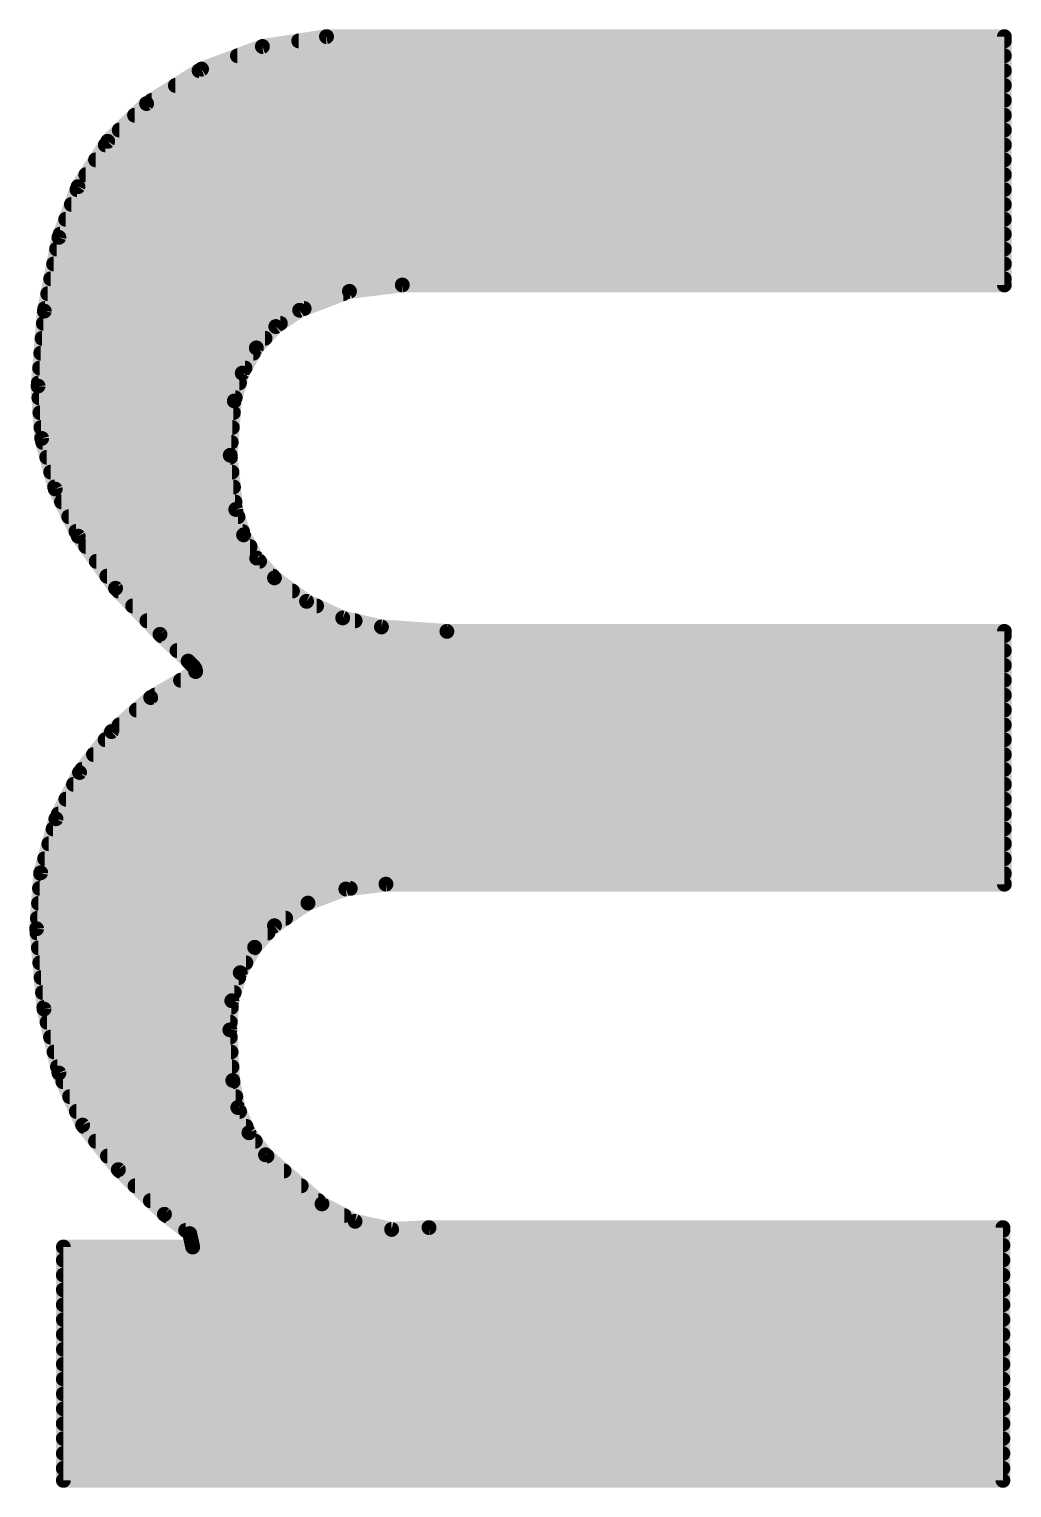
# Model space of a CAD drawing. Extents: x -0.1 to 30.6, y -0.1 to 52.6.
# Drawn here: x 13.209 to 14.888, y 36.898 to 39.39 of the extents above; entities that cross this region are included whole.
import ezdxf

# ---------------------------------------------------------------- set-up
doc = ezdxf.new("R2010")
doc.units = 0
doc.layers.add('21', color=41, linetype='CONTINUOUS')

msp = doc.modelspace()

# ---------------------------------------------------------------- linework, layer by layer
at = {"layer": '21', "const_width": 0.0254}
for points in [[(13.5038, 39.3218), (13.6077, 39.3605)], [(13.6077, 39.3605), (13.7173, 39.3773)], [(13.6698, 39.37), (14.8755, 39.37)], [(13.7173, 39.3773), (14.8755, 39.3773)], [(14.8755, 39.3773), (14.8755, 38.9531)], [(13.5651, 39.3446), (14.8755, 39.3446)], [(13.4099, 39.263), (13.5038, 39.3218)], [(13.4996, 39.3192), (14.8755, 39.3192)], [(13.4591, 39.2938), (14.8755, 39.2938)], [(13.3435, 39.1985), (13.4099, 39.263)], [(13.4185, 39.2684), (14.8755, 39.2684)], [(13.3893, 39.243), (14.8755, 39.243)], [(13.3632, 39.2176), (14.8755, 39.2176)], [(13.2928, 39.121), (13.3435, 39.1985)], [(13.3394, 39.1922), (14.8755, 39.1922)], [(13.3227, 39.1668), (14.8755, 39.1668)], [(13.3061, 39.1414), (14.8755, 39.1414)], [(13.2601, 39.0344), (13.2928, 39.121)], [(13.2909, 39.116), (14.8755, 39.116)], [(13.2813, 39.0906), (14.8755, 39.0906)], [(13.2717, 39.0652), (14.8755, 39.0652)], [(13.2352, 38.9084), (13.2601, 39.0344)], [(13.2621, 39.0398), (14.8755, 39.0398)], [(13.2561, 39.0144), (14.8755, 39.0144)], [(13.2511, 38.989), (14.8755, 38.989)], [(13.2461, 38.9636), (14.8755, 38.9636)], [(13.2411, 38.9382), (13.7461, 38.9382)], [(13.7565, 38.9421), (13.6715, 38.9099)], [(13.8468, 38.9531), (13.7565, 38.9421)], [(14.8755, 38.9531), (13.8468, 38.9531)], [(13.2361, 38.9128), (13.6791, 38.9128)], [(13.6715, 38.9099), (13.6307, 38.8821)], [(13.2245, 38.7804), (13.2352, 38.9084)], [(13.2335, 38.8874), (13.6386, 38.8874)], [(13.2313, 38.862), (13.6124, 38.862)], [(13.6307, 38.8821), (13.5974, 38.8456)], [(13.2292, 38.8366), (13.5924, 38.8366)], [(13.5974, 38.8456), (13.5733, 38.8025)], [(13.2271, 38.8112), (13.5782, 38.8112)], [(13.2249, 38.7858), (13.5686, 38.7858)], [(13.5733, 38.8025), (13.5598, 38.755)], [(13.2306, 38.691), (13.2245, 38.7804)], [(13.2259, 38.7604), (13.5613, 38.7604)], [(13.2276, 38.735), (13.5583, 38.735)], [(13.5598, 38.755), (13.5528, 38.6622)], [(13.2294, 38.7096), (13.5564, 38.7096)], [(13.2538, 38.6044), (13.2306, 38.691)], [(13.2325, 38.6842), (13.5545, 38.6842)], [(13.5528, 38.6622), (13.5623, 38.5696)], [(13.2393, 38.6588), (13.5532, 38.6588)], [(13.246, 38.6334), (13.5558, 38.6334)], [(13.2528, 38.608), (13.5584, 38.608)], [(13.2931, 38.5239), (13.2538, 38.6044)], [(13.2645, 38.5826), (13.561, 38.5826)], [(13.5623, 38.5696), (13.5756, 38.5261)], [(13.2768, 38.5572), (13.5661, 38.5572)], [(13.2892, 38.5318), (13.5739, 38.5318)], [(13.3569, 38.435), (13.2931, 38.5239)], [(13.5756, 38.5261), (13.598, 38.4865)], [(13.3057, 38.5064), (13.5868, 38.5064)], [(13.598, 38.4865), (13.6284, 38.4527)], [(13.3239, 38.481), (13.603, 38.481)], [(13.3421, 38.4556), (13.6258, 38.4556)], [(13.6284, 38.4527), (13.6833, 38.4126)], [(13.4328, 38.3562), (13.3569, 38.435)], [(13.3615, 38.4302), (13.6592, 38.4302)], [(13.6833, 38.4126), (13.745, 38.3843)], [(13.386, 38.4048), (13.7004, 38.4048)], [(13.4105, 38.3794), (13.7662, 38.3794)], [(13.745, 38.3843), (13.8112, 38.3689)], [(13.8112, 38.3689), (13.923, 38.3613)], [(13.923, 38.3613), (14.8755, 38.3613)], [(14.8755, 38.3613), (14.8755, 37.9295)], [(13.481, 38.3105), (13.4328, 38.3562)], [(13.4351, 38.354), (14.8755, 38.354)], [(13.4619, 38.3286), (14.8755, 38.3286)], [(13.4901, 38.3014), (13.481, 38.3105)], [(13.4169, 38.2483), (13.4937, 38.2927)], [(13.4883, 38.3032), (14.8755, 38.3032)], [(13.4928, 38.2974), (13.4901, 38.3014)], [(13.4937, 38.2927), (13.4928, 38.2974)], [(13.4679, 38.2778), (14.8755, 38.2778)], [(13.35, 38.1902), (13.4169, 38.2483)], [(13.424, 38.2524), (14.8755, 38.2524)], [(13.3924, 38.227), (14.8755, 38.227)], [(13.2953, 38.1203), (13.35, 38.1902)], [(13.3631, 38.2016), (14.8755, 38.2016)], [(13.3391, 38.1762), (14.8755, 38.1762)], [(13.3192, 38.1508), (14.8755, 38.1508)], [(13.255, 38.0413), (13.2953, 38.1203)], [(13.2993, 38.1254), (14.8755, 38.1254)], [(13.285, 38.1), (14.8755, 38.1)], [(13.272, 38.0746), (14.8755, 38.0746)], [(13.2289, 37.949), (13.255, 38.0413)], [(13.259, 38.0492), (14.8755, 38.0492)], [(13.2501, 38.0238), (14.8755, 38.0238)], [(13.2429, 37.9984), (14.8755, 37.9984)], [(13.2357, 37.973), (14.8755, 37.973)], [(13.222, 37.8533), (13.2289, 37.949)], [(13.2288, 37.9476), (14.8755, 37.9476)], [(13.227, 37.9222), (13.7579, 37.9222)], [(13.7503, 37.9213), (13.6856, 37.8971)], [(13.8189, 37.9295), (13.7503, 37.9213)], [(14.8755, 37.9295), (13.8189, 37.9295)], [(13.2252, 37.8968), (13.6851, 37.8968)], [(13.6856, 37.8971), (13.6284, 37.8584)], [(13.2233, 37.8714), (13.6476, 37.8714)], [(13.2347, 37.7161), (13.222, 37.8533)], [(13.2227, 37.846), (13.617, 37.846)], [(13.6284, 37.8584), (13.5946, 37.8216)], [(13.225, 37.8206), (13.594, 37.8206)], [(13.5946, 37.8216), (13.5699, 37.7783)], [(13.2274, 37.7952), (13.5795, 37.7952)], [(13.2297, 37.7698), (13.5673, 37.7698)], [(13.5699, 37.7783), (13.5555, 37.7304)], [(13.2321, 37.7444), (13.5597, 37.7444)], [(13.2344, 37.719), (13.5547, 37.719)], [(13.2601, 37.6069), (13.2347, 37.7161)], [(13.5555, 37.7304), (13.5522, 37.6806)], [(13.2399, 37.6936), (13.5531, 37.6936)], [(13.2458, 37.6682), (13.5529, 37.6682)], [(13.5522, 37.6806), (13.5572, 37.5942)], [(13.2518, 37.6428), (13.5544, 37.6428)], [(13.2577, 37.6174), (13.5559, 37.6174)], [(13.3005, 37.518), (13.2601, 37.6069)], [(13.2669, 37.592), (13.5576, 37.592)], [(13.5572, 37.5942), (13.5659, 37.5479)], [(13.2784, 37.5666), (13.5624, 37.5666)], [(13.29, 37.5412), (13.5688, 37.5412)], [(13.5659, 37.5479), (13.5848, 37.5048)], [(13.3617, 37.4418), (13.3005, 37.518)], [(13.3023, 37.5158), (13.58, 37.5158)], [(13.3227, 37.4904), (13.5957, 37.4904)], [(13.5848, 37.5048), (13.6131, 37.4672)], [(13.3431, 37.465), (13.6156, 37.465)], [(13.6131, 37.4672), (13.7096, 37.3834)], [(13.4404, 37.3656), (13.3617, 37.4418)], [(13.364, 37.4396), (13.6449, 37.4396)], [(13.3902, 37.4142), (13.6741, 37.4142)], [(13.4164, 37.3888), (13.7034, 37.3888)], [(13.4836, 37.3326), (13.4404, 37.3656)], [(13.7096, 37.3834), (13.7662, 37.3536)], [(13.4433, 37.3634), (13.7476, 37.3634)], [(13.7662, 37.3536), (13.8286, 37.3397)], [(13.8286, 37.3397), (13.8925, 37.3428)], [(13.8925, 37.3428), (14.873, 37.3428)], [(14.873, 37.3428), (14.873, 36.911)], [(13.4765, 37.338), (14.873, 37.338)], [(13.4887, 37.3097), (13.4836, 37.3326)], [(13.2677, 36.911), (13.2677, 37.3097)], [(13.2677, 37.3097), (13.4887, 37.3097)], [(13.4881, 37.3126), (14.873, 37.3126)], [(13.2677, 37.2872), (14.873, 37.2872)], [(13.2677, 37.2618), (14.873, 37.2618)], [(13.2677, 37.2364), (14.873, 37.2364)], [(13.2677, 37.211), (14.873, 37.211)], [(13.2677, 37.1856), (14.873, 37.1856)], [(13.2677, 37.1602), (14.873, 37.1602)], [(13.2677, 37.1348), (14.873, 37.1348)], [(13.2677, 37.1094), (14.873, 37.1094)], [(13.2677, 37.084), (14.873, 37.084)], [(13.2677, 37.0586), (14.873, 37.0586)], [(13.2677, 37.0332), (14.873, 37.0332)], [(13.2677, 37.0078), (14.873, 37.0078)], [(13.2677, 36.9824), (14.873, 36.9824)], [(13.2677, 36.957), (14.873, 36.957)], [(13.2677, 36.9316), (14.873, 36.9316)], [(14.873, 36.911), (13.2677, 36.911)]]:
    msp.add_lwpolyline(points, dxfattribs=at)
at = {"layer": '21', "const_width": 0.0127}
for points in [[(13.6068, 39.3667, 1), (13.6087, 39.3542)], [(13.61, 39.3545, 1), (13.6055, 39.3664)], [(13.6698, 39.3764, 1), (13.6698, 39.3637)], [(13.7173, 39.3837, 1), (13.7173, 39.371)], [(13.7183, 39.371, 1), (13.7163, 39.3836)], [(14.8819, 39.3773, 1), (14.8692, 39.3773)], [(14.8755, 39.371, 1), (14.8755, 39.3837)], [(14.8755, 39.3637, 1), (14.8755, 39.3764)], [(13.5651, 39.3509, 1), (13.5651, 39.3383)], [(14.8755, 39.3383, 1), (14.8755, 39.3509)], [(13.4996, 39.3255, 1), (13.4996, 39.3129)], [(13.5016, 39.3278, 1), (13.5061, 39.3159)], [(13.5072, 39.3165, 1), (13.5005, 39.3272)], [(14.8755, 39.3129, 1), (14.8755, 39.3255)], [(13.4591, 39.3002, 1), (13.4591, 39.2875)], [(14.8755, 39.2875, 1), (14.8755, 39.3002)], [(13.4065, 39.2684, 1), (13.4133, 39.2576)], [(13.4143, 39.2584, 1), (13.4055, 39.2676)], [(13.4185, 39.2747, 1), (13.4185, 39.2621)], [(14.8755, 39.2621, 1), (14.8755, 39.2747)], [(13.3893, 39.2493, 1), (13.3893, 39.2367)], [(14.8755, 39.2367, 1), (14.8755, 39.2493)], [(13.3632, 39.224, 1), (13.3632, 39.2113)], [(14.8755, 39.2113, 1), (14.8755, 39.224)], [(13.3394, 39.1985, 1), (13.3394, 39.1859)], [(13.3391, 39.203, 1), (13.3479, 39.1939)], [(13.3488, 39.195, 1), (13.3382, 39.202)], [(14.8755, 39.1859, 1), (14.8755, 39.1985)], [(13.3227, 39.1731, 1), (13.3227, 39.1605)], [(14.8755, 39.1605, 1), (14.8755, 39.1731)], [(13.3061, 39.1478, 1), (13.3061, 39.1351)], [(14.8755, 39.1351, 1), (14.8755, 39.1478)], [(13.2909, 39.1223, 1), (13.2909, 39.1097)], [(13.2874, 39.1245, 1), (13.2981, 39.1176)], [(13.2987, 39.1188, 1), (13.2868, 39.1233)], [(14.8755, 39.1097, 1), (14.8755, 39.1223)], [(13.2813, 39.0969, 1), (13.2813, 39.0843)], [(14.8755, 39.0843, 1), (14.8755, 39.0969)], [(13.2717, 39.0716, 1), (13.2717, 39.0589)], [(14.8755, 39.0589, 1), (14.8755, 39.0716)], [(13.2663, 39.0332, 1), (13.2539, 39.0356)], [(13.2621, 39.0461, 1), (13.2621, 39.0335)], [(14.8755, 39.0335, 1), (14.8755, 39.0461)], [(13.2561, 39.0207, 1), (13.2561, 39.0081)], [(13.2542, 39.0366, 1), (13.266, 39.0322)], [(14.8755, 39.0081, 1), (14.8755, 39.0207)], [(13.2511, 38.9954, 1), (13.2511, 38.9827)], [(14.8755, 38.9827, 1), (14.8755, 38.9954)], [(13.2461, 38.9699, 1), (13.2461, 38.9573)], [(14.8755, 38.9573, 1), (14.8755, 38.9699)], [(13.2411, 38.9445, 1), (13.2411, 38.9319)], [(13.7461, 38.9319, 1), (13.7461, 38.9445)], [(13.7558, 38.9485, 1), (13.7573, 38.9358)], [(13.7588, 38.9362, 1), (13.7543, 38.9481)], [(13.8468, 38.9594, 1), (13.8468, 38.9468)], [(13.8476, 38.9468, 1), (13.846, 38.9594)], [(14.8692, 38.9531, 1), (14.8819, 38.9531)], [(14.8755, 38.9468, 1), (14.8755, 38.9594)], [(13.2361, 38.9192, 1), (13.2361, 38.9065)], [(13.6692, 38.9158, 1), (13.6738, 38.904)], [(13.6751, 38.9047, 1), (13.6679, 38.9151)], [(13.6791, 38.9065, 1), (13.6791, 38.9192)], [(13.2335, 38.8937, 1), (13.2335, 38.8811)], [(13.229, 38.9096, 1), (13.2414, 38.9072)], [(13.2415, 38.9079, 1), (13.2289, 38.9089)], [(13.6386, 38.8811, 1), (13.6386, 38.8937)], [(13.2313, 38.8683, 1), (13.2313, 38.8557)], [(13.6124, 38.8557, 1), (13.6124, 38.8683)], [(13.6271, 38.8873, 1), (13.6343, 38.8768)], [(13.6354, 38.8778, 1), (13.626, 38.8863)], [(13.2292, 38.843, 1), (13.2292, 38.8303)], [(13.5927, 38.8499, 1), (13.6021, 38.8413)], [(13.603, 38.8425, 1), (13.5919, 38.8487)], [(13.5924, 38.8303, 1), (13.5924, 38.843)], [(13.2271, 38.8175, 1), (13.2271, 38.8049)], [(13.5782, 38.8049, 1), (13.5782, 38.8175)], [(13.2249, 38.7921, 1), (13.2249, 38.7795)], [(13.5678, 38.8056, 1), (13.5789, 38.7994)], [(13.5795, 38.8007, 1), (13.5672, 38.8042)], [(13.5686, 38.7795, 1), (13.5686, 38.7921)], [(13.2308, 38.7808, 1), (13.2182, 38.78)], [(13.2182, 38.7809, 1), (13.2308, 38.7799)], [(13.2259, 38.7668, 1), (13.2259, 38.7541)], [(13.5613, 38.7541, 1), (13.5613, 38.7668)], [(13.2276, 38.7413, 1), (13.2276, 38.7287)], [(13.5537, 38.7567, 1), (13.5659, 38.7533)], [(13.5661, 38.7545, 1), (13.5535, 38.7555)], [(13.5583, 38.7287, 1), (13.5583, 38.7413)], [(13.2294, 38.7159, 1), (13.2294, 38.7033)], [(13.5564, 38.7033, 1), (13.5564, 38.7159)], [(13.2368, 38.6926, 1), (13.2245, 38.6894)], [(13.2243, 38.6906, 1), (13.237, 38.6914)], [(13.2325, 38.6906, 1), (13.2325, 38.6779)], [(13.5545, 38.6779, 1), (13.5545, 38.6906)], [(13.5592, 38.6628, 1), (13.5465, 38.6615)], [(13.2393, 38.6651, 1), (13.2393, 38.6525)], [(13.5465, 38.6627, 1), (13.5592, 38.6617)], [(13.5532, 38.6525, 1), (13.5532, 38.6651)], [(13.246, 38.6397, 1), (13.246, 38.6271)], [(13.5558, 38.6271, 1), (13.5558, 38.6397)], [(13.2528, 38.6144, 1), (13.2528, 38.6017)], [(13.2595, 38.6072, 1), (13.2481, 38.6016)], [(13.2477, 38.6028, 1), (13.2599, 38.6061)], [(13.5584, 38.6017, 1), (13.5584, 38.6144)], [(13.2645, 38.5889, 1), (13.2645, 38.5763)], [(13.5684, 38.5715, 1), (13.5562, 38.5677)], [(13.556, 38.569, 1), (13.5686, 38.5702)], [(13.561, 38.5763, 1), (13.561, 38.5889)], [(13.2768, 38.5635, 1), (13.2768, 38.5509)], [(13.5661, 38.5509, 1), (13.5661, 38.5635)], [(13.2892, 38.5382, 1), (13.2892, 38.5255)], [(13.2983, 38.5276, 1), (13.2879, 38.5202)], [(13.2874, 38.5211, 1), (13.2988, 38.5267)], [(13.5812, 38.5292, 1), (13.5701, 38.523)], [(13.5696, 38.5243, 1), (13.5817, 38.528)], [(13.5739, 38.5255, 1), (13.5739, 38.5382)], [(13.3057, 38.5127, 1), (13.3057, 38.5001)], [(13.5868, 38.5001, 1), (13.5868, 38.5127)], [(13.6027, 38.4908, 1), (13.5933, 38.4823)], [(13.3239, 38.4873, 1), (13.3239, 38.4747)], [(13.5925, 38.4834, 1), (13.6035, 38.4897)], [(13.603, 38.4747, 1), (13.603, 38.4873)], [(13.3421, 38.462, 1), (13.3421, 38.4493)], [(13.3615, 38.4394, 1), (13.3523, 38.4306)], [(13.6321, 38.4578, 1), (13.6247, 38.4476)], [(13.6237, 38.4485, 1), (13.6331, 38.4569)], [(13.6258, 38.4493, 1), (13.6258, 38.462)], [(13.3517, 38.4313, 1), (13.3621, 38.4387)], [(13.3615, 38.4365, 1), (13.3615, 38.4239)], [(13.6592, 38.4239, 1), (13.6592, 38.4365)], [(13.6859, 38.4184, 1), (13.6806, 38.4069)], [(13.6795, 38.4075, 1), (13.687, 38.4178)], [(13.386, 38.4111, 1), (13.386, 38.3985)], [(13.7004, 38.3985, 1), (13.7004, 38.4111)], [(13.4105, 38.3858, 1), (13.4105, 38.3731)], [(13.7465, 38.3905, 1), (13.7436, 38.3781)], [(13.7424, 38.3786, 1), (13.7477, 38.3901)], [(13.7662, 38.3731, 1), (13.7662, 38.3858)], [(13.8116, 38.3752, 1), (13.8108, 38.3626)], [(13.8098, 38.3627, 1), (13.8126, 38.3751)], [(13.923, 38.3676, 1), (13.923, 38.355)], [(13.9226, 38.355, 1), (13.9234, 38.3676)], [(14.8819, 38.3613, 1), (14.8692, 38.3613)], [(14.8755, 38.355, 1), (14.8755, 38.3676)], [(13.4372, 38.3608, 1), (13.4284, 38.3516)], [(13.4282, 38.3518, 1), (13.4374, 38.3606)], [(13.4351, 38.3603, 1), (13.4351, 38.3477)], [(14.8755, 38.3477, 1), (14.8755, 38.3603)], [(13.4619, 38.3349, 1), (13.4619, 38.3223)], [(13.4855, 38.315, 1), (13.4765, 38.306)], [(14.8755, 38.3223, 1), (14.8755, 38.3349)], [(13.4766, 38.3059, 1), (13.4854, 38.3151)], [(13.4883, 38.3096, 1), (13.4883, 38.2969)], [(13.4954, 38.3049, 1), (13.4848, 38.2979)], [(13.4856, 38.2969, 1), (13.4946, 38.3059)], [(13.499, 38.2986, 1), (13.4865, 38.2962)], [(13.4875, 38.2939, 1), (13.498, 38.301)], [(13.4875, 38.2915, 1), (13.4999, 38.2939)], [(13.4969, 38.2872, 1), (13.4905, 38.2982)], [(14.8755, 38.2969, 1), (14.8755, 38.3096)], [(13.4679, 38.2841, 1), (13.4679, 38.2715)], [(14.8755, 38.2715, 1), (14.8755, 38.2841)], [(13.4137, 38.2538, 1), (13.4201, 38.2428)], [(13.4211, 38.2435, 1), (13.4127, 38.2531)], [(13.424, 38.2587, 1), (13.424, 38.2461)], [(14.8755, 38.2461, 1), (14.8755, 38.2587)], [(13.3924, 38.2334, 1), (13.3924, 38.2207)], [(14.8755, 38.2207, 1), (14.8755, 38.2334)], [(13.3458, 38.1949, 1), (13.3541, 38.1854)], [(13.355, 38.1862, 1), (13.345, 38.1941)], [(13.3631, 38.2079, 1), (13.3631, 38.1953)], [(14.8755, 38.1953, 1), (14.8755, 38.2079)], [(13.3391, 38.1825, 1), (13.3391, 38.1699)], [(14.8755, 38.1699, 1), (14.8755, 38.1825)], [(13.3192, 38.1572, 1), (13.3192, 38.1445)], [(14.8755, 38.1445, 1), (14.8755, 38.1572)], [(13.2903, 38.1242, 1), (13.3003, 38.1164)], [(13.301, 38.1174, 1), (13.2897, 38.1232)], [(13.2993, 38.1317, 1), (13.2993, 38.1191)], [(14.8755, 38.1191, 1), (14.8755, 38.1317)], [(13.285, 38.1063, 1), (13.285, 38.0937)], [(14.8755, 38.0937, 1), (14.8755, 38.1063)], [(13.272, 38.081, 1), (13.272, 38.0683)], [(14.8755, 38.0683, 1), (14.8755, 38.081)], [(13.2493, 38.0442, 1), (13.2607, 38.0384)], [(13.2611, 38.0396, 1), (13.2489, 38.043)], [(13.259, 38.0555, 1), (13.259, 38.0429)], [(14.8755, 38.0429, 1), (14.8755, 38.0555)], [(13.2501, 38.0301, 1), (13.2501, 38.0175)], [(14.8755, 38.0175, 1), (14.8755, 38.0301)], [(13.2429, 38.0048, 1), (13.2429, 37.9921)], [(14.8755, 37.9921, 1), (14.8755, 38.0048)], [(13.2357, 37.9793, 1), (13.2357, 37.9667)], [(14.8755, 37.9667, 1), (14.8755, 37.9793)], [(13.2288, 37.9539, 1), (13.2288, 37.9413)], [(13.2228, 37.9507, 1), (13.2351, 37.9473)], [(13.2353, 37.9485, 1), (13.2226, 37.9494)], [(14.8755, 37.9413, 1), (14.8755, 37.9539)], [(13.227, 37.9286, 1), (13.227, 37.9159)], [(13.7496, 37.9276, 1), (13.7511, 37.915)], [(13.7525, 37.9153, 1), (13.7481, 37.9272)], [(13.7579, 37.9159, 1), (13.7579, 37.9286)], [(13.8189, 37.9359, 1), (13.8189, 37.9232)], [(13.8197, 37.9232, 1), (13.8181, 37.9358)], [(14.8692, 37.9295, 1), (14.8819, 37.9295)], [(14.8755, 37.9232, 1), (14.8755, 37.9359)], [(13.2252, 37.9031, 1), (13.2252, 37.8905)], [(13.6834, 37.9031, 1), (13.6878, 37.8912)], [(13.6892, 37.8919, 1), (13.682, 37.9024)], [(13.6851, 37.8905, 1), (13.6851, 37.9031)], [(13.2233, 37.8777, 1), (13.2233, 37.8651)], [(13.6476, 37.8651, 1), (13.6476, 37.8777)], [(13.2283, 37.8539, 1), (13.2157, 37.8527)], [(13.2157, 37.8538, 1), (13.2283, 37.8528)], [(13.2227, 37.8524, 1), (13.2227, 37.8397)], [(13.617, 37.8397, 1), (13.617, 37.8524)], [(13.6248, 37.8637, 1), (13.632, 37.8531)], [(13.6331, 37.8541, 1), (13.6237, 37.8627)], [(13.225, 37.8269, 1), (13.225, 37.8143)], [(13.5899, 37.8259, 1), (13.5993, 37.8173)], [(13.6001, 37.8185, 1), (13.5891, 37.8248)], [(13.594, 37.8143, 1), (13.594, 37.8269)], [(13.2274, 37.8015, 1), (13.2274, 37.7889)], [(13.5795, 37.7889, 1), (13.5795, 37.8015)], [(13.2297, 37.7762, 1), (13.2297, 37.7635)], [(13.5644, 37.7814, 1), (13.5754, 37.7751)], [(13.576, 37.7764, 1), (13.5638, 37.7801)], [(13.5673, 37.7635, 1), (13.5673, 37.7762)], [(13.2321, 37.7507, 1), (13.2321, 37.7381)], [(13.5597, 37.7381, 1), (13.5597, 37.7507)], [(13.2344, 37.7253, 1), (13.2344, 37.7127)], [(13.2409, 37.7175, 1), (13.2285, 37.7147)], [(13.5494, 37.7323, 1), (13.5616, 37.7286)], [(13.5618, 37.73, 1), (13.5492, 37.7308)], [(13.5547, 37.7127, 1), (13.5547, 37.7253)], [(13.2284, 37.7155, 1), (13.241, 37.7167)], [(13.2399, 37.7, 1), (13.2399, 37.6873)], [(13.5531, 37.6873, 1), (13.5531, 37.7)], [(13.2458, 37.6745, 1), (13.2458, 37.6619)], [(13.5585, 37.681, 1), (13.5459, 37.6802)], [(13.5459, 37.681, 1), (13.5585, 37.6802)], [(13.5529, 37.6619, 1), (13.5529, 37.6745)], [(13.2518, 37.6491, 1), (13.2518, 37.6365)], [(13.5544, 37.6365, 1), (13.5544, 37.6491)], [(13.2577, 37.6238, 1), (13.2577, 37.6111)], [(13.5559, 37.6111, 1), (13.5559, 37.6238)], [(13.2659, 37.6095, 1), (13.2543, 37.6043)], [(13.2539, 37.6055, 1), (13.2663, 37.6083)], [(13.2669, 37.5983, 1), (13.2669, 37.5857)], [(13.5634, 37.5954, 1), (13.551, 37.593)], [(13.5509, 37.5938, 1), (13.5635, 37.5946)], [(13.5576, 37.5857, 1), (13.5576, 37.5983)], [(13.2784, 37.5729, 1), (13.2784, 37.5603)], [(13.5624, 37.5603, 1), (13.5624, 37.5729)], [(13.29, 37.5476, 1), (13.29, 37.5349)], [(13.5717, 37.5505, 1), (13.56, 37.5454)], [(13.5596, 37.5468, 1), (13.5721, 37.5491)], [(13.5688, 37.5349, 1), (13.5688, 37.5476)], [(13.3055, 37.5219, 1), (13.2956, 37.514)], [(13.2948, 37.5153, 1), (13.3063, 37.5206)], [(13.3023, 37.5221, 1), (13.3023, 37.5095)], [(13.58, 37.5095, 1), (13.58, 37.5221)], [(13.3227, 37.4967, 1), (13.3227, 37.4841)], [(13.5899, 37.5087, 1), (13.5797, 37.501)], [(13.579, 37.5023, 1), (13.5906, 37.5074)], [(13.5957, 37.4841, 1), (13.5957, 37.4967)], [(13.3431, 37.4714, 1), (13.3431, 37.4587)], [(13.6173, 37.472, 1), (13.6089, 37.4624)], [(13.608, 37.4634, 1), (13.6182, 37.471)], [(13.6156, 37.4587, 1), (13.6156, 37.4714)], [(13.3661, 37.4464, 1), (13.3573, 37.4372)], [(13.3567, 37.4378, 1), (13.3667, 37.4458)], [(13.364, 37.4459, 1), (13.364, 37.4333)], [(13.6449, 37.4333, 1), (13.6449, 37.4459)], [(13.3902, 37.4205, 1), (13.3902, 37.4079)], [(13.6741, 37.4079, 1), (13.6741, 37.4205)], [(13.4164, 37.3952, 1), (13.4164, 37.3825)], [(13.7034, 37.3825, 1), (13.7034, 37.3952)], [(13.4443, 37.3706, 1), (13.4365, 37.3606)], [(13.436, 37.361, 1), (13.4448, 37.3702)], [(13.7126, 37.389, 1), (13.7066, 37.3778)], [(13.7054, 37.3786, 1), (13.7138, 37.3882)], [(13.4433, 37.3697, 1), (13.4433, 37.3571)], [(13.7476, 37.3571, 1), (13.7476, 37.3697)], [(13.7676, 37.3598, 1), (13.7648, 37.3474)], [(13.7632, 37.348, 1), (13.7691, 37.3592)], [(13.8283, 37.3461, 1), (13.8289, 37.3334)], [(13.8272, 37.3335, 1), (13.83, 37.3459)], [(13.8925, 37.3492, 1), (13.8925, 37.3365)], [(13.8928, 37.3365, 1), (13.8922, 37.3491)], [(14.8794, 37.3428, 1), (14.8667, 37.3428)], [(14.873, 37.3365, 1), (14.873, 37.3492)], [(13.4765, 37.3443, 1), (13.4765, 37.3317)], [(13.4898, 37.334, 1), (13.4774, 37.3312)], [(13.4797, 37.3276, 1), (13.4875, 37.3376)], [(14.873, 37.3317, 1), (14.873, 37.3443)], [(13.2741, 37.3097, 1), (13.2614, 37.3097)], [(13.2677, 37.316, 1), (13.2677, 37.3034)], [(13.4881, 37.319, 1), (13.4881, 37.3063)], [(13.4825, 37.3083, 1), (13.4949, 37.3111)], [(13.4887, 37.3034, 1), (13.4887, 37.316)], [(14.873, 37.3063, 1), (14.873, 37.319)], [(13.2677, 37.2935, 1), (13.2677, 37.2809)], [(14.873, 37.2809, 1), (14.873, 37.2935)], [(13.2677, 37.2681, 1), (13.2677, 37.2555)], [(14.873, 37.2555, 1), (14.873, 37.2681)], [(13.2677, 37.2428, 1), (13.2677, 37.2301)], [(14.873, 37.2301, 1), (14.873, 37.2428)], [(13.2677, 37.2173, 1), (13.2677, 37.2047)], [(14.873, 37.2047, 1), (14.873, 37.2173)], [(13.2677, 37.1919, 1), (13.2677, 37.1793)], [(14.873, 37.1793, 1), (14.873, 37.1919)], [(13.2677, 37.1666, 1), (13.2677, 37.1539)], [(14.873, 37.1539, 1), (14.873, 37.1666)], [(13.2677, 37.1411, 1), (13.2677, 37.1285)], [(14.873, 37.1285, 1), (14.873, 37.1411)], [(13.2677, 37.1157, 1), (13.2677, 37.1031)], [(14.873, 37.1031, 1), (14.873, 37.1157)], [(13.2677, 37.0904, 1), (13.2677, 37.0777)], [(14.873, 37.0777, 1), (14.873, 37.0904)], [(13.2677, 37.0649, 1), (13.2677, 37.0523)], [(14.873, 37.0523, 1), (14.873, 37.0649)], [(13.2677, 37.0395, 1), (13.2677, 37.0269)], [(14.873, 37.0269, 1), (14.873, 37.0395)], [(13.2677, 37.0142, 1), (13.2677, 37.0015)], [(14.873, 37.0015, 1), (14.873, 37.0142)], [(13.2677, 36.9887, 1), (13.2677, 36.9761)], [(14.873, 36.9761, 1), (14.873, 36.9887)], [(13.2677, 36.9633, 1), (13.2677, 36.9507)], [(14.873, 36.9507, 1), (14.873, 36.9633)], [(13.2677, 36.938, 1), (13.2677, 36.9253)], [(14.873, 36.9253, 1), (14.873, 36.938)], [(13.2614, 36.911, 1), (13.2741, 36.911)], [(13.2677, 36.9173, 1), (13.2677, 36.9047)], [(14.8667, 36.911, 1), (14.8794, 36.911)], [(14.873, 36.9047, 1), (14.873, 36.9173)]]:
    msp.add_lwpolyline(points, format="xyb", dxfattribs=at)

doc.saveas('drawing.dxf')
